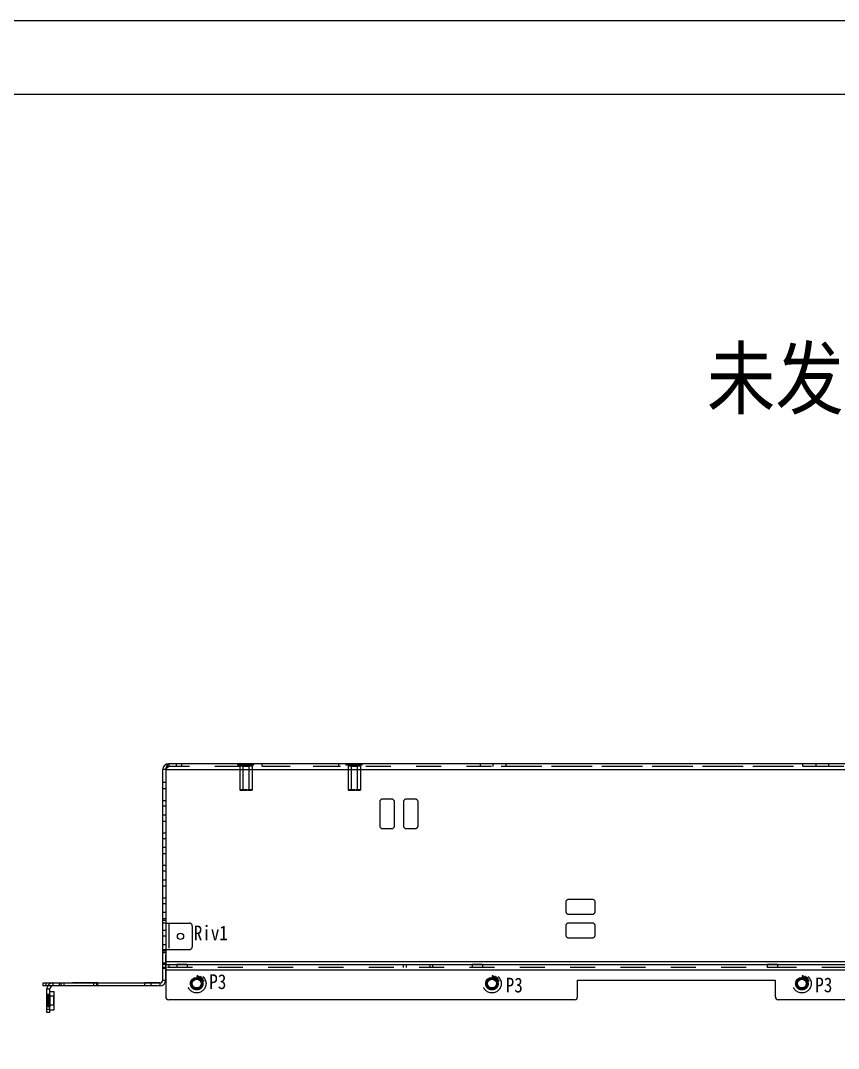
# Model space of a CAD drawing. Header units: millimetres. Extents: x 0 to 8948, y -1340 to 1100.
# Drawn here: x 6328.3 to 6605.4, y -588.2 to -239.9 of the extents above; entities that cross this region are included whole.
import ezdxf

# ---------------------------------------------------------------- set-up
doc = ezdxf.new("R2010")
doc.units = ezdxf.units.MM
doc.header["$LTSCALE"] = 85.25
doc.linetypes.add('HIDDEN', pattern=[0.2, 0.1, -0.1])
doc.layers.get('0').update_dxf_attribs({"linetype": 'CONTINUOUS'})
doc.layers.add('02___PRT_ALL_AXES', color=7, linetype='CONTINUOUS')
doc.layers.add('DEFAULT_2', color=8, linetype='HIDDEN')
doc.styles.get("Standard").update_dxf_attribs({"font": 'txt', "width": 0.85})

msp = doc.modelspace()

# ---------------------------------------------------------------- linework, layer by layer
at = {"color": 7, "linetype": 'Continuous'}
for p, q in [((6031.815, -239.944), (7581.815, -239.944)), ((6377.513, -493.723), (6376.513, -493.723)), ((6376.513, -544.723), (6377.513, -544.723)), ((6376.513, -555.723), (6377.513, -555.723)), ((6377.513, -559.723), (6376.513, -559.723)), ((6377.513, -559.723), (6377.513, -560.613)), ((6377.513, -560.723), (6376.513, -560.723)), ((6336.013, -567.023), (6336.013, -566.023)), ((6375.513, -567.023), (6336.013, -567.023)), ((6337.013, -567.023), (6337.013, -566.023)), ((6375.513, -566.023), (6375.513, -567.023)), ((6376.513, -565.023), (6377.513, -565.023)), ((6337.263, -568.023), (6338.263, -568.023)), ((6338.263, -576.023), (6338.263, -568.023)), ((6338.263, -568.873), (6339.763, -568.873)), ((6339.763, -575.173), (6339.763, -568.873)), ((6338.263, -575.023), (6337.263, -575.023)), ((6338.263, -576.023), (6337.263, -576.023)), ((6338.263, -575.173), (6339.763, -575.173))]:
    msp.add_line(p, q, dxfattribs=at)
at = {"color": 3, "linetype": 'Continuous'}
for p, q in [((6376.513, -565.023), (6376.513, -493.723)), ((6377.513, -493.723), (6377.513, -559.723)), ((6377.513, -493.723), (6693.513, -493.723)), ((6692.513, -491.723), (6378.513, -491.723)), ((6377.513, -545.723), (6376.513, -545.723)), ((6376.513, -554.723), (6377.513, -554.723)), ((6377.513, -558.723), (6693.513, -558.723)), ((6377.513, -559.723), (6750.013, -559.723)), ((6377.513, -560.613), (6377.513, -570.723)), ((6693.513, -561.723), (6377.513, -561.723)), ((6336.013, -566.023), (6375.513, -566.023)), ((6517.013, -570.723), (6517.013, -565.123)), ((6517.013, -565.123), (6584.013, -565.123)), ((6584.013, -570.723), (6584.013, -565.123)), ((6337.263, -576.023), (6337.263, -568.023)), ((6516.013, -571.723), (6378.513, -571.723)), ((6692.513, -571.723), (6585.013, -571.723))]:
    msp.add_line(p, q, dxfattribs=at)
at = {"color": 7, "linetype": 'Continuous'}
msp.add_lwpolyline([(6056.815, -1314.944), (7556.815, -1314.944), (7556.815, -264.944), (6056.815, -264.944)], close=True, dxfattribs=at)
for centre, radius in [((6388.013, -566.223), 1.8), ((6388.013, -566.223), 1.5), ((6488.013, -566.223), 1.8), ((6488.013, -566.223), 1.5), ((6593.013, -566.223), 1.8), ((6593.013, -566.223), 1.5)]:
    msp.add_circle(centre, radius, dxfattribs=at)
at = {"color": 3, "linetype": 'Continuous'}
for centre, radius, start, end in [((6378.513, -493.723), 2, 90, 180), ((6339.263, -568.023), 2, 149.86467, 180), ((6375.513, -565.023), 1, 270, 0), ((6378.513, -570.723), 1, 180, 270), ((6516.013, -570.723), 1, 270, 0), ((6585.013, -570.723), 1, 180, 270)]:
    msp.add_arc(centre, radius, start, end, dxfattribs=at)
at = {"color": 7, "linetype": 'Continuous'}
for centre, radius, start, end in [((6378.513, -493.723), 1, 144.96851, 180), ((6339.263, -568.023), 1, 90, 180), ((6375.513, -565.023), 2, 270, 0)]:
    msp.add_arc(centre, radius, start, end, dxfattribs=at)
at = {"color": 3, "linetype": 'Continuous'}
msp.add_open_spline([(6377.513, -493.723), (6377.594, -493.468), (6377.747, -492.991), (6377.948, -492.434), (6378.126, -492.073), (6378.263, -491.854), (6378.415, -491.723), (6378.513, -491.723)], degree=3, knots=[0, 0, 0, 0, 0.3508799, 0.6538995, 0.7752095, 0.8724418, 1, 1, 1, 1], dxfattribs=at)
at = {"layer": '02___PRT_ALL_AXES', "color": 8, "linetype": 'HIDDEN'}
for p, q in [((6402.568, -492.523), (6402.568, -500.723)), ((6406.758, -492.523), (6402.568, -492.523)), ((6402.768, -492.223), (6402.768, -492.523)), ((6406.558, -492.223), (6402.768, -492.223)), ((6403.663, -491.723), (6403.663, -500.723)), ((6405.663, -491.723), (6403.663, -491.723)), ((6405.663, -492.723), (6403.663, -492.723)), ((6405.663, -491.723), (6405.663, -500.723)), ((6406.558, -492.223), (6406.558, -492.523)), ((6406.758, -492.523), (6406.758, -500.723)), ((6410.013, -491.723), (6410.013, -492.723)), ((6436.013, -491.723), (6410.013, -491.723)), ((6436.013, -492.723), (6410.013, -492.723)), ((6436.013, -491.723), (6436.013, -492.723)), ((6439.268, -492.523), (6439.268, -500.723)), ((6443.458, -492.523), (6439.268, -492.523)), ((6439.468, -492.223), (6439.468, -492.523)), ((6443.258, -492.223), (6439.468, -492.223)), ((6440.363, -491.723), (6440.363, -500.723)), ((6442.363, -491.723), (6440.363, -491.723)), ((6442.363, -492.723), (6440.363, -492.723)), ((6442.363, -491.723), (6442.363, -500.723)), ((6443.258, -492.223), (6443.258, -492.523)), ((6443.458, -492.523), (6443.458, -500.723)), ((6484.013, -491.723), (6484.013, -492.723)), ((6602.013, -491.723), (6484.013, -491.723)), ((6602.013, -492.723), (6484.013, -492.723)), ((6488.263, -491.723), (6488.263, -492.723)), ((6492.763, -491.723), (6492.763, -492.723)), ((6593.263, -491.723), (6593.263, -492.723)), ((6597.763, -491.723), (6597.763, -492.723)), ((6602.013, -491.723), (6602.013, -492.723)), ((6406.758, -500.723), (6402.568, -500.723)), ((6443.458, -500.723), (6439.268, -500.723)), ((6376.513, -565.023), (6376.513, -553.153)), ((6377.513, -553.153), (6376.513, -553.153)), ((6377.513, -565.023), (6377.513, -553.153)), ((6376.513, -555.153), (6377.513, -555.153)), ((6381.263, -559.723), (6381.263, -560.723)), ((6384.763, -559.723), (6381.263, -559.723)), ((6384.763, -559.723), (6384.763, -560.723)), ((6481.263, -559.723), (6481.263, -560.723)), ((6484.763, -559.723), (6481.263, -559.723)), ((6484.763, -559.723), (6484.763, -560.723)), ((6584.763, -559.723), (6581.263, -559.723)), ((6581.263, -559.723), (6581.263, -560.723)), ((6584.763, -559.723), (6584.763, -560.723)), ((6384.763, -560.723), (6381.263, -560.723)), ((6484.763, -560.723), (6481.263, -560.723)), ((6584.763, -560.723), (6581.263, -560.723)), ((6341.513, -567.023), (6341.513, -566.023)), ((6354.513, -566.023), (6341.513, -566.023)), ((6354.513, -567.023), (6341.513, -567.023)), ((6342.013, -566.023), (6342.013, -567.023)), ((6343.013, -566.023), (6343.013, -567.023)), ((6353.013, -566.023), (6353.013, -567.023)), ((6354.013, -566.023), (6354.013, -567.023)), ((6354.513, -567.023), (6354.513, -566.023)), ((6370.455, -567.023), (6370.455, -566.023)), ((6375.513, -566.023), (6370.455, -566.023)), ((6375.513, -567.023), (6370.455, -567.023)), ((6372.455, -566.023), (6372.455, -567.023)), ((6337.263, -569.923), (6337.263, -574.123)), ((6338.263, -569.923), (6337.263, -569.923)), ((6338.263, -569.923), (6338.263, -574.123)), ((6337.263, -572.023), (6338.263, -572.023)), ((6338.263, -574.123), (6337.263, -574.123))]:
    msp.add_line(p, q, dxfattribs=at)
at = {"layer": '02___PRT_ALL_AXES', "color": 3, "linetype": 'Continuous'}
for centre, radius in [((6382.513, -550.223), 1.05), ((6388.013, -566.223), 2.1), ((6488.013, -566.223), 2.1), ((6593.013, -566.223), 2.1)]:
    msp.add_circle(centre, radius, dxfattribs=at)
at = {"layer": 'DEFAULT_2', "color": 8, "linetype": 'HIDDEN'}
for p, q in [((6378.513, -491.723), (6378.513, -492.723)), ((6692.513, -492.723), (6378.513, -492.723)), ((6381.013, -491.723), (6381.013, -492.723)), ((6383.013, -492.723), (6383.013, -491.723)), ((6401.921, -492.223), (6401.921, -491.723)), ((6407.405, -492.223), (6401.921, -492.223)), ((6403.292, -492.223), (6403.292, -491.723)), ((6403.663, -492.723), (6403.663, -500.723)), ((6405.663, -492.723), (6405.663, -500.723)), ((6406.034, -492.223), (6406.034, -491.723)), ((6407.405, -492.223), (6407.405, -491.723)), ((6438.621, -492.223), (6438.621, -491.723)), ((6444.105, -492.223), (6438.621, -492.223)), ((6439.992, -492.223), (6439.992, -491.723)), ((6440.363, -492.723), (6440.363, -500.723)), ((6442.363, -492.723), (6442.363, -500.723)), ((6442.734, -492.223), (6442.734, -491.723)), ((6444.105, -492.223), (6444.105, -491.723)), ((6377.513, -498.153), (6376.513, -498.153)), ((6376.513, -500.153), (6377.513, -500.153)), ((6402.696, -500.623), (6402.696, -500.723)), ((6404.034, -500.623), (6402.696, -500.623)), ((6402.743, -500.623), (6402.743, -500.723)), ((6402.743, -500.723), (6404.034, -500.723)), ((6402.879, -500.623), (6402.879, -500.723)), ((6402.973, -500.623), (6402.973, -500.723)), ((6403.013, -500.723), (6403.013, -500.623)), ((6403.162, -500.623), (6403.162, -500.723)), ((6403.254, -500.623), (6403.254, -500.723)), ((6403.369, -500.723), (6403.369, -500.623)), ((6403.475, -500.723), (6403.475, -500.623)), ((6403.58, -500.723), (6403.58, -500.623)), ((6403.787, -500.723), (6403.787, -500.623)), ((6403.929, -500.723), (6403.929, -500.623)), ((6404.034, -500.723), (6404.034, -500.623)), ((6404.232, -500.623), (6404.232, -500.723)), ((6405.002, -500.623), (6404.232, -500.623)), ((6404.234, -500.723), (6404.234, -500.623)), ((6404.273, -500.723), (6404.273, -500.623)), ((6404.273, -500.723), (6405.002, -500.723)), ((6404.296, -500.723), (6404.296, -500.623)), ((6404.377, -500.723), (6404.377, -500.623)), ((6404.381, -500.723), (6404.381, -500.623)), ((6404.4, -500.723), (6404.4, -500.623)), ((6404.42, -500.723), (6404.42, -500.623)), ((6404.466, -500.723), (6404.466, -500.623)), ((6404.484, -500.723), (6404.484, -500.623)), ((6404.588, -500.723), (6404.588, -500.623)), ((6404.612, -500.723), (6404.612, -500.623)), ((6404.672, -500.723), (6404.672, -500.623)), ((6404.696, -500.723), (6404.696, -500.623)), ((6404.775, -500.723), (6404.775, -500.623)), ((6404.82, -500.723), (6404.82, -500.623)), ((6404.831, -500.723), (6404.831, -500.623)), ((6404.837, -500.723), (6404.837, -500.623)), ((6404.875, -500.723), (6404.875, -500.623)), ((6404.877, -500.723), (6404.877, -500.623)), ((6404.902, -500.723), (6404.902, -500.623)), ((6404.934, -500.723), (6404.934, -500.623)), ((6404.977, -500.723), (6404.977, -500.623)), ((6404.981, -500.623), (6404.981, -500.723)), ((6404.983, -500.723), (6404.983, -500.623)), ((6404.983, -500.723), (6404.983, -500.623)), ((6405, -500.723), (6405, -500.623)), ((6405.002, -500.723), (6405.002, -500.623)), ((6405.374, -500.723), (6405.374, -500.623)), ((6406.665, -500.623), (6405.374, -500.623)), ((6405.374, -500.723), (6406.621, -500.723)), ((6405.378, -500.723), (6405.378, -500.623)), ((6405.438, -500.723), (6405.438, -500.623)), ((6405.472, -500.723), (6405.472, -500.623)), ((6405.522, -500.723), (6405.522, -500.623)), ((6405.525, -500.723), (6405.525, -500.623)), ((6405.55, -500.723), (6405.55, -500.623)), ((6405.552, -500.723), (6405.552, -500.623)), ((6405.559, -500.723), (6405.559, -500.623)), ((6405.575, -500.723), (6405.575, -500.623)), ((6405.582, -500.723), (6405.582, -500.623)), ((6405.584, -500.723), (6405.584, -500.623)), ((6405.608, -500.723), (6405.608, -500.623)), ((6405.611, -500.723), (6405.611, -500.623)), ((6405.659, -500.723), (6405.659, -500.623)), ((6405.661, -500.723), (6405.661, -500.623)), ((6405.673, -500.723), (6405.673, -500.623)), ((6405.684, -500.723), (6405.684, -500.623)), ((6405.695, -500.723), (6405.695, -500.623)), ((6405.708, -500.723), (6405.708, -500.623)), ((6405.743, -500.723), (6405.743, -500.623)), ((6405.755, -500.723), (6405.755, -500.623)), ((6405.76, -500.723), (6405.76, -500.623)), ((6405.763, -500.723), (6405.763, -500.623)), ((6405.766, -500.723), (6405.766, -500.623)), ((6405.767, -500.723), (6405.767, -500.623)), ((6405.785, -500.723), (6405.785, -500.623)), ((6405.816, -500.723), (6405.816, -500.623)), ((6405.829, -500.723), (6405.829, -500.623)), ((6405.831, -500.723), (6405.831, -500.623)), ((6405.857, -500.723), (6405.857, -500.623)), ((6405.859, -500.723), (6405.859, -500.623)), ((6405.884, -500.723), (6405.884, -500.623)), ((6405.909, -500.723), (6405.909, -500.623)), ((6405.918, -500.723), (6405.918, -500.623)), ((6405.924, -500.723), (6405.924, -500.623)), ((6405.96, -500.723), (6405.96, -500.623)), ((6405.991, -500.723), (6405.991, -500.623)), ((6405.992, -500.723), (6405.992, -500.623)), ((6406.023, -500.723), (6406.023, -500.623)), ((6406.059, -500.723), (6406.059, -500.623)), ((6406.065, -500.723), (6406.065, -500.623)), ((6406.074, -500.723), (6406.074, -500.623)), ((6406.099, -500.723), (6406.099, -500.623)), ((6406.125, -500.723), (6406.125, -500.623)), ((6406.126, -500.723), (6406.126, -500.623)), ((6406.152, -500.723), (6406.152, -500.623)), ((6406.167, -500.723), (6406.167, -500.623)), ((6406.198, -500.723), (6406.198, -500.623)), ((6406.216, -500.723), (6406.216, -500.623)), ((6406.217, -500.723), (6406.217, -500.623)), ((6406.22, -500.723), (6406.22, -500.623)), ((6406.221, -500.723), (6406.221, -500.623)), ((6406.275, -500.723), (6406.275, -500.623)), ((6406.286, -500.723), (6406.286, -500.623)), ((6406.304, -500.723), (6406.304, -500.623)), ((6406.31, -500.723), (6406.31, -500.623)), ((6406.325, -500.723), (6406.325, -500.623)), ((6406.327, -500.723), (6406.327, -500.623)), ((6406.339, -500.723), (6406.339, -500.623)), ((6406.361, -500.723), (6406.361, -500.623)), ((6406.371, -500.723), (6406.371, -500.623)), ((6406.413, -500.723), (6406.413, -500.623)), ((6406.44, -500.723), (6406.44, -500.623)), ((6406.472, -500.723), (6406.472, -500.623)), ((6406.474, -500.723), (6406.474, -500.623)), ((6406.493, -500.723), (6406.493, -500.623)), ((6406.495, -500.723), (6406.495, -500.623)), ((6406.515, -500.723), (6406.515, -500.623)), ((6406.539, -500.723), (6406.539, -500.623)), ((6406.557, -500.723), (6406.557, -500.623)), ((6406.558, -500.723), (6406.558, -500.623)), ((6406.567, -500.723), (6406.567, -500.623)), ((6406.581, -500.723), (6406.581, -500.623)), ((6406.621, -500.623), (6406.621, -500.723)), ((6406.64, -500.723), (6406.64, -500.623)), ((6406.651, -500.623), (6406.651, -500.723)), ((6406.651, -500.723), (6406.665, -500.723)), ((6406.665, -500.723), (6406.665, -500.623)), ((6439.396, -500.623), (6439.396, -500.723)), ((6440.734, -500.623), (6439.396, -500.623)), ((6439.443, -500.623), (6439.443, -500.723)), ((6439.443, -500.723), (6440.734, -500.723)), ((6439.579, -500.623), (6439.579, -500.723)), ((6439.673, -500.623), (6439.673, -500.723)), ((6439.713, -500.723), (6439.713, -500.623)), ((6439.862, -500.623), (6439.862, -500.723)), ((6439.954, -500.623), (6439.954, -500.723)), ((6440.069, -500.723), (6440.069, -500.623)), ((6440.175, -500.723), (6440.175, -500.623)), ((6440.28, -500.723), (6440.28, -500.623)), ((6440.487, -500.723), (6440.487, -500.623)), ((6440.629, -500.723), (6440.629, -500.623)), ((6440.734, -500.723), (6440.734, -500.623)), ((6440.932, -500.623), (6440.932, -500.723)), ((6441.702, -500.623), (6440.932, -500.623)), ((6440.934, -500.723), (6440.934, -500.623)), ((6440.973, -500.723), (6440.973, -500.623)), ((6440.973, -500.723), (6441.702, -500.723)), ((6440.996, -500.723), (6440.996, -500.623)), ((6441.077, -500.723), (6441.077, -500.623)), ((6441.081, -500.723), (6441.081, -500.623)), ((6441.1, -500.723), (6441.1, -500.623)), ((6441.12, -500.723), (6441.12, -500.623)), ((6441.166, -500.723), (6441.166, -500.623)), ((6441.184, -500.723), (6441.184, -500.623)), ((6441.288, -500.723), (6441.288, -500.623)), ((6441.312, -500.723), (6441.312, -500.623)), ((6441.372, -500.723), (6441.372, -500.623)), ((6441.396, -500.723), (6441.396, -500.623)), ((6441.475, -500.723), (6441.475, -500.623)), ((6441.52, -500.723), (6441.52, -500.623)), ((6441.531, -500.723), (6441.531, -500.623)), ((6441.537, -500.723), (6441.537, -500.623)), ((6441.575, -500.723), (6441.575, -500.623)), ((6441.577, -500.723), (6441.577, -500.623)), ((6441.602, -500.723), (6441.602, -500.623)), ((6441.634, -500.723), (6441.634, -500.623)), ((6441.677, -500.723), (6441.677, -500.623)), ((6441.681, -500.623), (6441.681, -500.723)), ((6441.683, -500.723), (6441.683, -500.623)), ((6441.683, -500.723), (6441.683, -500.623)), ((6441.7, -500.723), (6441.7, -500.623)), ((6441.702, -500.723), (6441.702, -500.623)), ((6442.074, -500.723), (6442.074, -500.623)), ((6443.365, -500.623), (6442.074, -500.623)), ((6442.074, -500.723), (6443.321, -500.723)), ((6442.078, -500.723), (6442.078, -500.623)), ((6442.138, -500.723), (6442.138, -500.623)), ((6442.172, -500.723), (6442.172, -500.623)), ((6442.222, -500.723), (6442.222, -500.623)), ((6442.225, -500.723), (6442.225, -500.623)), ((6442.25, -500.723), (6442.25, -500.623)), ((6442.252, -500.723), (6442.252, -500.623)), ((6442.259, -500.723), (6442.259, -500.623)), ((6442.275, -500.723), (6442.275, -500.623)), ((6442.282, -500.723), (6442.282, -500.623)), ((6442.284, -500.723), (6442.284, -500.623)), ((6442.308, -500.723), (6442.308, -500.623)), ((6442.311, -500.723), (6442.311, -500.623)), ((6442.359, -500.723), (6442.359, -500.623)), ((6442.361, -500.723), (6442.361, -500.623)), ((6442.373, -500.723), (6442.373, -500.623)), ((6442.384, -500.723), (6442.384, -500.623)), ((6442.395, -500.723), (6442.395, -500.623)), ((6442.408, -500.723), (6442.408, -500.623)), ((6442.443, -500.723), (6442.443, -500.623)), ((6442.455, -500.723), (6442.455, -500.623)), ((6442.46, -500.723), (6442.46, -500.623)), ((6442.463, -500.723), (6442.463, -500.623)), ((6442.466, -500.723), (6442.466, -500.623)), ((6442.467, -500.723), (6442.467, -500.623)), ((6442.485, -500.723), (6442.485, -500.623)), ((6442.516, -500.723), (6442.516, -500.623)), ((6442.529, -500.723), (6442.529, -500.623)), ((6442.531, -500.723), (6442.531, -500.623)), ((6442.557, -500.723), (6442.557, -500.623)), ((6442.559, -500.723), (6442.559, -500.623)), ((6442.584, -500.723), (6442.584, -500.623)), ((6442.609, -500.723), (6442.609, -500.623)), ((6442.618, -500.723), (6442.618, -500.623)), ((6442.624, -500.723), (6442.624, -500.623)), ((6442.66, -500.723), (6442.66, -500.623)), ((6442.691, -500.723), (6442.691, -500.623)), ((6442.692, -500.723), (6442.692, -500.623)), ((6442.723, -500.723), (6442.723, -500.623)), ((6442.759, -500.723), (6442.759, -500.623)), ((6442.765, -500.723), (6442.765, -500.623)), ((6442.774, -500.723), (6442.774, -500.623)), ((6442.799, -500.723), (6442.799, -500.623)), ((6442.825, -500.723), (6442.825, -500.623)), ((6442.826, -500.723), (6442.826, -500.623)), ((6442.852, -500.723), (6442.852, -500.623)), ((6442.867, -500.723), (6442.867, -500.623)), ((6442.898, -500.723), (6442.898, -500.623)), ((6442.916, -500.723), (6442.916, -500.623)), ((6442.917, -500.723), (6442.917, -500.623)), ((6442.92, -500.723), (6442.92, -500.623)), ((6442.921, -500.723), (6442.921, -500.623)), ((6442.975, -500.723), (6442.975, -500.623)), ((6442.986, -500.723), (6442.986, -500.623)), ((6443.004, -500.723), (6443.004, -500.623)), ((6443.01, -500.723), (6443.01, -500.623)), ((6443.025, -500.723), (6443.025, -500.623)), ((6443.027, -500.723), (6443.027, -500.623)), ((6443.039, -500.723), (6443.039, -500.623)), ((6443.061, -500.723), (6443.061, -500.623)), ((6443.071, -500.723), (6443.071, -500.623)), ((6443.113, -500.723), (6443.113, -500.623)), ((6443.14, -500.723), (6443.14, -500.623)), ((6443.172, -500.723), (6443.172, -500.623)), ((6443.174, -500.723), (6443.174, -500.623)), ((6443.193, -500.723), (6443.193, -500.623)), ((6443.195, -500.723), (6443.195, -500.623)), ((6443.215, -500.723), (6443.215, -500.623)), ((6443.239, -500.723), (6443.239, -500.623)), ((6443.257, -500.723), (6443.257, -500.623)), ((6443.258, -500.723), (6443.258, -500.623)), ((6443.267, -500.723), (6443.267, -500.623)), ((6443.281, -500.723), (6443.281, -500.623)), ((6443.321, -500.623), (6443.321, -500.723)), ((6443.34, -500.723), (6443.34, -500.623)), ((6443.351, -500.623), (6443.351, -500.723)), ((6443.351, -500.723), (6443.365, -500.723)), ((6443.365, -500.723), (6443.365, -500.623)), ((6376.513, -504.153), (6377.513, -504.153)), ((6450.013, -504.723), (6450.013, -512.723)), ((6454.013, -503.723), (6451.013, -503.723)), ((6455.013, -512.723), (6455.013, -504.723)), ((6458.013, -504.723), (6458.013, -512.723)), ((6462.013, -503.723), (6459.013, -503.723)), ((6463.013, -512.723), (6463.013, -504.723)), ((6377.513, -506.153), (6376.513, -506.153)), ((6377.513, -509.153), (6376.513, -509.153)), ((6376.513, -511.153), (6377.513, -511.153)), ((6376.513, -515.153), (6377.513, -515.153)), ((6451.013, -513.723), (6454.013, -513.723)), ((6459.013, -513.723), (6462.013, -513.723)), ((6377.513, -517.153), (6376.513, -517.153)), ((6377.513, -520.153), (6376.513, -520.153)), ((6376.513, -522.153), (6377.513, -522.153)), ((6376.513, -526.153), (6377.513, -526.153)), ((6377.513, -528.153), (6376.513, -528.153)), ((6377.513, -531.153), (6376.513, -531.153)), ((6376.513, -533.153), (6377.513, -533.153)), ((6376.513, -537.153), (6377.513, -537.153)), ((6377.513, -539.153), (6376.513, -539.153)), ((6513.013, -538.723), (6513.013, -541.723)), ((6522.013, -537.723), (6514.013, -537.723)), ((6523.013, -541.723), (6523.013, -538.723)), ((6377.513, -542.153), (6376.513, -542.153)), ((6514.013, -542.723), (6522.013, -542.723)), ((6376.513, -544.153), (6377.513, -544.153)), ((6377.513, -545.723), (6385.513, -545.723)), ((6378.513, -545.723), (6378.513, -554.723)), ((6386.513, -546.723), (6386.513, -553.723)), ((6513.013, -546.723), (6513.013, -549.723)), ((6522.013, -545.723), (6514.013, -545.723)), ((6523.013, -549.723), (6523.013, -546.723)), ((6376.513, -548.153), (6377.513, -548.153)), ((6377.513, -550.153), (6376.513, -550.153)), ((6377.513, -553.153), (6376.513, -553.153)), ((6514.013, -550.723), (6522.013, -550.723)), ((6376.513, -555.153), (6377.513, -555.153)), ((6377.513, -554.723), (6385.513, -554.723)), ((6376.513, -559.153), (6377.513, -559.153)), ((6378.513, -559.723), (6378.513, -560.723)), ((6458.013, -560.723), (6458.013, -559.723)), ((6459.013, -559.723), (6459.013, -560.723)), ((6467.013, -559.723), (6467.013, -560.723)), ((6468.013, -560.723), (6468.013, -559.723)), ((6377.513, -561.153), (6376.513, -561.153)), ((6693.513, -560.723), (6377.513, -560.723)), ((6388.109, -563.622), (6388.105, -563.758)), ((6388.105, -563.758), (6388.117, -563.759)), ((6388.383, -564.059), (6388.371, -564.058)), ((6388.376, -564.163), (6388.383, -564.059)), ((6388.609, -563.826), (6388.597, -563.863)), ((6388.597, -563.863), (6388.803, -563.926)), ((6388.815, -563.889), (6388.609, -563.826)), ((6388.803, -563.926), (6388.815, -563.889)), ((6389.099, -563.891), (6388.851, -564.302)), ((6388.88, -564.306), (6389.122, -563.904)), ((6389.367, -563.966), (6388.88, -564.306)), ((6388.914, -564.368), (6389.32, -564.086)), ((6389.051, -563.781), (6389.043, -563.793)), ((6389.043, -563.793), (6389.081, -563.827)), ((6389.169, -563.879), (6389.245, -563.915)), ((6389.32, -564.086), (6389.244, -564.567)), ((6389.245, -563.915), (6389.252, -563.902)), ((6389.281, -564.502), (6389.367, -563.966)), ((6389.501, -564.139), (6389.281, -564.502)), ((6389.344, -564.534), (6389.557, -564.18)), ((6389.465, -564.03), (6389.458, -564.043)), ((6389.458, -564.043), (6389.499, -564.08)), ((6389.606, -564.15), (6389.68, -564.177)), ((6389.68, -564.177), (6389.688, -564.165)), ((6488.109, -563.622), (6488.105, -563.758)), ((6488.105, -563.758), (6488.117, -563.759)), ((6488.383, -564.059), (6488.371, -564.058)), ((6488.376, -564.163), (6488.383, -564.059)), ((6488.609, -563.826), (6488.597, -563.863)), ((6488.597, -563.863), (6488.803, -563.926)), ((6488.815, -563.889), (6488.609, -563.826)), ((6488.803, -563.926), (6488.815, -563.889)), ((6489.099, -563.891), (6488.851, -564.302)), ((6488.88, -564.306), (6489.122, -563.904)), ((6489.367, -563.966), (6488.88, -564.306)), ((6488.914, -564.368), (6489.32, -564.086)), ((6489.051, -563.781), (6489.043, -563.793)), ((6489.043, -563.793), (6489.081, -563.827)), ((6489.169, -563.879), (6489.245, -563.915)), ((6489.32, -564.086), (6489.244, -564.567)), ((6489.245, -563.915), (6489.252, -563.902)), ((6489.281, -564.502), (6489.367, -563.966)), ((6489.501, -564.139), (6489.281, -564.502)), ((6489.344, -564.534), (6489.557, -564.18)), ((6489.465, -564.03), (6489.458, -564.043)), ((6489.458, -564.043), (6489.499, -564.08)), ((6489.606, -564.15), (6489.68, -564.177)), ((6489.68, -564.177), (6489.688, -564.165)), ((6593.109, -563.622), (6593.105, -563.758)), ((6593.105, -563.758), (6593.117, -563.759)), ((6593.383, -564.059), (6593.371, -564.058)), ((6593.376, -564.163), (6593.383, -564.059)), ((6593.609, -563.826), (6593.597, -563.863)), ((6593.597, -563.863), (6593.803, -563.926)), ((6593.815, -563.889), (6593.609, -563.826)), ((6593.803, -563.926), (6593.815, -563.889)), ((6594.099, -563.891), (6593.851, -564.302)), ((6593.88, -564.306), (6594.122, -563.904)), ((6594.367, -563.966), (6593.88, -564.306)), ((6593.914, -564.368), (6594.32, -564.086)), ((6594.051, -563.781), (6594.043, -563.793)), ((6594.043, -563.793), (6594.081, -563.827)), ((6594.169, -563.879), (6594.245, -563.915)), ((6594.32, -564.086), (6594.244, -564.567)), ((6594.245, -563.915), (6594.252, -563.902)), ((6594.281, -564.502), (6594.367, -563.966)), ((6594.501, -564.139), (6594.281, -564.502)), ((6594.344, -564.534), (6594.557, -564.18)), ((6594.465, -564.03), (6594.458, -564.043)), ((6594.458, -564.043), (6594.499, -564.08)), ((6594.606, -564.15), (6594.68, -564.177)), ((6594.68, -564.177), (6594.688, -564.165)), ((6339.263, -566.023), (6339.263, -567.023)), ((6370.455, -567.023), (6370.455, -566.023)), ((6372.455, -566.023), (6372.455, -567.023)), ((6388.775, -564.268), (6388.768, -564.28)), ((6388.851, -564.302), (6388.775, -564.268)), ((6389.398, -564.643), (6389.356, -564.604)), ((6389.391, -564.655), (6389.398, -564.643)), ((6389.544, -564.665), (6389.526, -564.659)), ((6389.722, -564.607), (6389.702, -564.611)), ((6389.819, -564.359), (6389.812, -564.376)), ((6389.913, -565.46), (6389.925, -565.487)), ((6389.925, -565.487), (6390.407, -565.287)), ((6390.384, -565.232), (6389.969, -565.404)), ((6389.969, -565.404), (6389.992, -565.277)), ((6389.992, -565.277), (6389.971, -565.272)), ((6390.046, -564.822), (6390.013, -564.842)), ((6390.013, -564.842), (6390.127, -565.025)), ((6390.16, -565.005), (6390.046, -564.822)), ((6390.127, -565.025), (6390.16, -565.005)), ((6390.407, -565.136), (6390.394, -565.142)), ((6390.394, -565.142), (6390.404, -565.189)), ((6390.452, -565.303), (6390.475, -565.338)), ((6390.475, -565.338), (6390.489, -565.333)), ((6488.775, -564.268), (6488.768, -564.28)), ((6488.851, -564.302), (6488.775, -564.268)), ((6489.398, -564.643), (6489.356, -564.604)), ((6489.391, -564.655), (6489.398, -564.643)), ((6489.544, -564.665), (6489.526, -564.659)), ((6489.722, -564.607), (6489.702, -564.611)), ((6489.819, -564.359), (6489.812, -564.376)), ((6489.913, -565.46), (6489.925, -565.487)), ((6489.925, -565.487), (6490.407, -565.287)), ((6490.384, -565.232), (6489.969, -565.404)), ((6489.969, -565.404), (6489.992, -565.277)), ((6489.992, -565.277), (6489.971, -565.272)), ((6490.046, -564.822), (6490.013, -564.842)), ((6490.013, -564.842), (6490.127, -565.025)), ((6490.16, -565.005), (6490.046, -564.822)), ((6490.127, -565.025), (6490.16, -565.005)), ((6490.407, -565.136), (6490.394, -565.142)), ((6490.394, -565.142), (6490.404, -565.189)), ((6490.452, -565.303), (6490.475, -565.338)), ((6490.475, -565.338), (6490.489, -565.333)), ((6593.775, -564.268), (6593.768, -564.28)), ((6593.851, -564.302), (6593.775, -564.268)), ((6594.398, -564.643), (6594.356, -564.604)), ((6594.391, -564.655), (6594.398, -564.643)), ((6594.544, -564.665), (6594.526, -564.659)), ((6594.722, -564.607), (6594.702, -564.611)), ((6594.819, -564.359), (6594.812, -564.376)), ((6594.913, -565.46), (6594.925, -565.487)), ((6594.925, -565.487), (6595.407, -565.287)), ((6595.384, -565.232), (6594.969, -565.404)), ((6594.969, -565.404), (6594.992, -565.277)), ((6594.992, -565.277), (6594.971, -565.272)), ((6595.046, -564.822), (6595.013, -564.842)), ((6595.013, -564.842), (6595.127, -565.025)), ((6595.16, -565.005), (6595.046, -564.822)), ((6595.127, -565.025), (6595.16, -565.005)), ((6595.407, -565.136), (6595.394, -565.142)), ((6595.394, -565.142), (6595.404, -565.189)), ((6595.452, -565.303), (6595.475, -565.338)), ((6595.475, -565.338), (6595.489, -565.333)), ((6337.293, -569.898), (6337.293, -574.148)), ((6337.293, -569.898), (6337.393, -569.898)), ((6337.293, -570.223), (6337.593, -570.523)), ((6337.393, -569.898), (6337.393, -574.148)), ((6337.393, -569.898), (6337.883, -570.123)), ((6337.593, -570.523), (6337.593, -573.523)), ((6339.463, -570.523), (6337.593, -570.523)), ((6337.883, -569.898), (6337.883, -574.148)), ((6337.883, -569.898), (6338.263, -569.898)), ((6339.463, -570.523), (6339.763, -570.223)), ((6339.463, -570.523), (6339.463, -573.523)), ((6339.743, -570.825), (6339.743, -569.395)), ((6339.763, -569.395), (6339.743, -569.395)), ((6339.743, -569.397), (6339.763, -569.397)), ((6339.763, -569.422), (6339.743, -569.422)), ((6339.743, -569.423), (6339.763, -569.423)), ((6339.743, -569.455), (6339.763, -569.455)), ((6339.743, -569.459), (6339.763, -569.459)), ((6339.743, -569.464), (6339.763, -569.464)), ((6339.743, -569.544), (6339.763, -569.544)), ((6339.743, -569.558), (6339.763, -569.558)), ((6339.743, -569.559), (6339.763, -569.559)), ((6339.763, -569.581), (6339.743, -569.581)), ((6339.743, -569.587), (6339.763, -569.587)), ((6339.743, -569.593), (6339.763, -569.593)), ((6339.743, -569.608), (6339.763, -569.608)), ((6339.743, -569.626), (6339.763, -569.626)), ((6339.743, -569.627), (6339.763, -569.627)), ((6339.743, -569.644), (6339.763, -569.644)), ((6339.743, -569.66), (6339.763, -569.66)), ((6339.743, -569.66), (6339.763, -569.66)), ((6339.743, -569.663), (6339.763, -569.663)), ((6339.763, -569.676), (6339.743, -569.676)), ((6339.763, -569.679), (6339.743, -569.679)), ((6339.743, -569.682), (6339.763, -569.682)), ((6339.743, -569.689), (6339.763, -569.689)), ((6339.763, -569.691), (6339.743, -569.691)), ((6339.743, -569.702), (6339.763, -569.702)), ((6339.743, -569.704), (6339.763, -569.704)), ((6339.743, -569.715), (6339.763, -569.715)), ((6339.743, -569.726), (6339.763, -569.726)), ((6339.743, -569.734), (6339.763, -569.734)), ((6339.743, -569.747), (6339.763, -569.747)), ((6339.743, -569.766), (6339.763, -569.766)), ((6339.743, -569.803), (6339.763, -569.803)), ((6339.743, -569.822), (6339.763, -569.822)), ((6339.763, -569.83), (6339.743, -569.83)), ((6339.743, -569.843), (6339.763, -569.843)), ((6339.743, -569.856), (6339.763, -569.856)), ((6339.743, -569.858), (6339.763, -569.858)), ((6339.743, -569.859), (6339.763, -569.859)), ((6339.743, -569.88), (6339.763, -569.88)), ((6339.743, -569.886), (6339.763, -569.886)), ((6339.743, -569.9), (6339.763, -569.9)), ((6339.743, -569.906), (6339.763, -569.906)), ((6339.743, -569.925), (6339.763, -569.925)), ((6339.743, -569.933), (6339.763, -569.933)), ((6339.763, -569.939), (6339.743, -569.939)), ((6339.763, -569.947), (6339.743, -569.947)), ((6339.763, -569.95), (6339.743, -569.95)), ((6339.743, -569.95), (6339.763, -569.95)), ((6339.743, -569.963), (6339.763, -569.963)), ((6339.763, -569.963), (6339.743, -569.963)), ((6339.743, -569.965), (6339.763, -569.965)), ((6339.743, -569.977), (6339.763, -569.977)), ((6339.743, -569.98), (6339.763, -569.98)), ((6339.743, -569.988), (6339.763, -569.988)), ((6339.743, -569.99), (6339.763, -569.99)), ((6339.743, -570.068), (6339.763, -570.068)), ((6339.743, -570.08), (6339.763, -570.08)), ((6339.743, -570.102), (6339.763, -570.102)), ((6339.743, -570.106), (6339.763, -570.106)), ((6339.743, -570.123), (6339.763, -570.123)), ((6339.763, -570.153), (6339.743, -570.153)), ((6339.763, -570.159), (6339.743, -570.159)), ((6339.743, -570.16), (6339.763, -570.16)), ((6339.763, -570.168), (6339.743, -570.168)), ((6339.743, -570.176), (6339.763, -570.176)), ((6339.743, -570.196), (6339.763, -570.196)), ((6339.743, -570.212), (6339.763, -570.212)), ((6339.743, -570.221), (6339.763, -570.221)), ((6339.743, -570.25), (6339.763, -570.25)), ((6339.743, -570.302), (6339.763, -570.302)), ((6339.763, -570.334), (6339.743, -570.334)), ((6339.743, -570.355), (6339.763, -570.355)), ((6339.743, -570.367), (6339.763, -570.367)), ((6339.743, -570.371), (6339.763, -570.371)), ((6339.743, -570.381), (6339.763, -570.381)), ((6339.743, -570.404), (6339.763, -570.404)), ((6339.763, -570.407), (6339.743, -570.407)), ((6339.743, -570.411), (6339.763, -570.411)), ((6339.743, -570.411), (6339.763, -570.411)), ((6339.743, -570.443), (6339.763, -570.443)), ((6339.763, -570.455), (6339.743, -570.455)), ((6339.743, -570.459), (6339.763, -570.459)), ((6339.743, -570.463), (6339.763, -570.463)), ((6339.763, -570.465), (6339.743, -570.465)), ((6339.743, -570.479), (6339.763, -570.479)), ((6339.743, -570.507), (6339.763, -570.507)), ((6339.743, -570.508), (6339.763, -570.508)), ((6339.743, -570.519), (6339.763, -570.519)), ((6339.743, -570.527), (6339.763, -570.527)), ((6339.743, -570.545), (6339.763, -570.545)), ((6339.743, -570.568), (6339.763, -570.568)), ((6339.743, -570.572), (6339.763, -570.572)), ((6339.743, -570.611), (6339.763, -570.611)), ((6339.743, -570.621), (6339.763, -570.621)), ((6339.743, -570.622), (6339.763, -570.622)), ((6339.743, -570.642), (6339.763, -570.642)), ((6339.743, -570.642), (6339.763, -570.642)), ((6339.743, -570.642), (6339.763, -570.642)), ((6339.743, -570.658), (6339.763, -570.658)), ((6339.743, -570.685), (6339.763, -570.685)), ((6339.743, -570.702), (6339.763, -570.702)), ((6339.743, -570.703), (6339.763, -570.703)), ((6339.743, -570.805), (6339.763, -570.805)), ((6339.743, -570.825), (6339.763, -570.825)), ((6339.743, -571.287), (6339.743, -570.936)), ((6339.763, -570.936), (6339.743, -570.936)), ((6339.743, -570.942), (6339.763, -570.942)), ((6339.743, -570.989), (6339.763, -570.989)), ((6339.763, -571.032), (6339.743, -571.032)), ((6339.743, -571.036), (6339.763, -571.036)), ((6339.743, -571.072), (6339.763, -571.072)), ((6339.743, -571.077), (6339.763, -571.077)), ((6339.763, -571.083), (6339.743, -571.083)), ((6339.743, -571.087), (6339.763, -571.087)), ((6339.763, -571.103), (6339.743, -571.103)), ((6339.743, -571.133), (6339.763, -571.133)), ((6339.743, -571.138), (6339.763, -571.138)), ((6337.593, -573.523), (6337.293, -573.823)), ((6337.293, -574.148), (6337.393, -574.148)), ((6337.883, -573.923), (6337.393, -574.148)), ((6339.463, -573.523), (6337.593, -573.523)), ((6337.883, -574.148), (6338.263, -574.148)), ((6339.463, -573.523), (6339.763, -573.823)), ((6339.743, -571.204), (6339.763, -571.204)), ((6339.763, -571.26), (6339.743, -571.26)), ((6339.743, -571.287), (6339.763, -571.287))]:
    msp.add_line(p, q, dxfattribs=at)
for centre, radius in [((6388.013, -566.223), 3.15), ((6388.013, -566.223), 2.125), ((6488.013, -566.223), 3.15), ((6488.013, -566.223), 2.125), ((6593.013, -566.223), 3.15), ((6593.013, -566.223), 2.125), ((6388.013, -566.223), 1.9), ((6488.013, -566.223), 1.9), ((6593.013, -566.223), 1.9)]:
    msp.add_circle(centre, radius, dxfattribs=at)
for centre, radius, start, end in [((6378.513, -493.723), 1, 90, 144.96851), ((6451.013, -504.723), 1, 90, 180), ((6454.013, -504.723), 1, 0, 90), ((6459.013, -504.723), 1, 90, 180), ((6462.013, -504.723), 1, 0, 90), ((6451.013, -512.723), 1, 180, 270), ((6454.013, -512.723), 1, 270, 0), ((6459.013, -512.723), 1, 180, 270), ((6462.013, -512.723), 1, 270, 0), ((6514.013, -538.723), 1, 90, 180), ((6522.013, -538.723), 1, 0, 90), ((6514.013, -541.723), 1, 180, 270), ((6522.013, -541.723), 1, 270, 0), ((6385.513, -546.723), 1, 0, 90), ((6514.013, -546.723), 1, 90, 180), ((6522.013, -546.723), 1, 0, 90), ((6514.013, -549.723), 1, 180, 270), ((6522.013, -549.723), 1, 270, 0), ((6385.513, -553.723), 1, 270, 0), ((6339.263, -568.023), 2, 90, 149.86467), ((6388.58, -565.842), 1.438, 58.91018, 62.46337), ((6488.58, -565.842), 1.438, 58.91018, 62.46337), ((6593.58, -565.842), 1.438, 58.91018, 62.46337)]:
    msp.add_arc(centre, radius, start, end, dxfattribs=at)
for points, knots in [([(6377.513, -493.723), (6377.595, -493.595), (6377.752, -493.349), (6378.028, -492.969), (6378.32, -492.723), (6378.513, -492.723)], [0, 0, 0, 0, 0.3160847, 0.5993038, 1, 1, 1, 1]), ([(6377.513, -493.723), (6377.559, -493.579), (6377.62, -493.387), (6377.683, -493.196), (6377.698, -493.149)], [0, 0, 0, 0, 0.7542195, 1, 1, 1, 1]), ([(6377.698, -493.149), (6377.762, -492.957), (6377.884, -492.607), (6378.052, -492.205), (6378.198, -491.957), (6378.315, -491.804), (6378.437, -491.723), (6378.513, -491.723)], [0, 0, 0, 0, 0.3589749, 0.6541251, 0.7708923, 0.8657456, 1, 1, 1, 1])]:
    msp.add_open_spline(points, degree=3, knots=knots, dxfattribs=at)
for points in [[(6388.077, -564.022), (6388.073, -564.064), (6388.085, -564.101), (6388.116, -564.133)], [(6388.124, -563.934), (6388.096, -563.958), (6388.081, -563.987), (6388.077, -564.022)], [(6388.274, -563.597), (6388.215, -563.59), (6388.16, -563.599), (6388.109, -563.622)], [(6388.116, -564.133), (6388.145, -564.163), (6388.187, -564.183), (6388.24, -564.188)], [(6388.117, -563.759), (6388.128, -563.714), (6388.15, -563.68), (6388.183, -563.655)], [(6388.15, -564.125), (6388.13, -564.104), (6388.121, -564.081), (6388.124, -564.056)], [(6388.265, -563.86), (6388.198, -563.886), (6388.151, -563.91), (6388.124, -563.934)], [(6388.124, -564.056), (6388.126, -564.036), (6388.136, -564.018), (6388.156, -564.003)], [(6388.229, -564.162), (6388.196, -564.159), (6388.169, -564.146), (6388.15, -564.125)], [(6388.156, -564.003), (6388.176, -563.988), (6388.215, -563.97), (6388.274, -563.947)], [(6388.183, -563.655), (6388.217, -563.629), (6388.252, -563.619), (6388.29, -563.623)], [(6388.371, -564.058), (6388.345, -564.135), (6388.297, -564.17), (6388.229, -564.162)], [(6388.24, -564.188), (6388.293, -564.194), (6388.339, -564.185), (6388.376, -564.163)], [(6388.368, -563.808), (6388.346, -563.824), (6388.312, -563.841), (6388.265, -563.86)], [(6388.416, -563.659), (6388.384, -563.624), (6388.337, -563.603), (6388.274, -563.597)], [(6388.274, -563.947), (6388.335, -563.923), (6388.379, -563.901), (6388.407, -563.882)], [(6388.29, -563.623), (6388.325, -563.627), (6388.354, -563.64), (6388.376, -563.664)], [(6388.405, -563.744), (6388.402, -563.77), (6388.39, -563.792), (6388.368, -563.808)], [(6388.376, -563.664), (6388.398, -563.688), (6388.408, -563.714), (6388.405, -563.744)], [(6388.407, -563.882), (6388.434, -563.863), (6388.452, -563.831), (6388.456, -563.787)], [(6388.456, -563.787), (6388.462, -563.737), (6388.448, -563.693), (6388.416, -563.659)], [(6389.151, -563.844), (6389.124, -563.828), (6389.09, -563.807), (6389.051, -563.781)], [(6389.081, -563.827), (6389.099, -563.842), (6389.108, -563.853), (6389.109, -563.86)], [(6389.109, -563.86), (6389.11, -563.867), (6389.107, -563.878), (6389.099, -563.891)], [(6389.122, -563.904), (6389.137, -563.879), (6389.152, -563.872), (6389.169, -563.879)], [(6389.252, -563.902), (6389.22, -563.885), (6389.186, -563.866), (6389.151, -563.844)], [(6389.575, -564.1), (6389.542, -564.08), (6389.506, -564.057), (6389.465, -564.03)], [(6389.499, -564.08), (6389.509, -564.09), (6389.514, -564.098), (6389.514, -564.106)], [(6389.514, -564.106), (6389.514, -564.112), (6389.51, -564.123), (6389.501, -564.139)], [(6389.557, -564.18), (6389.567, -564.164), (6389.574, -564.154), (6389.581, -564.15)], [(6389.688, -564.165), (6389.637, -564.136), (6389.599, -564.114), (6389.575, -564.1)], [(6389.581, -564.15), (6389.587, -564.146), (6389.596, -564.146), (6389.606, -564.15)], [(6488.077, -564.022), (6488.073, -564.064), (6488.085, -564.101), (6488.116, -564.133)], [(6488.124, -563.934), (6488.096, -563.958), (6488.081, -563.987), (6488.077, -564.022)], [(6488.274, -563.597), (6488.215, -563.59), (6488.16, -563.599), (6488.109, -563.622)], [(6488.116, -564.133), (6488.145, -564.163), (6488.187, -564.183), (6488.24, -564.188)], [(6488.117, -563.759), (6488.128, -563.714), (6488.15, -563.68), (6488.183, -563.655)], [(6488.15, -564.125), (6488.13, -564.104), (6488.121, -564.081), (6488.124, -564.056)], [(6488.265, -563.86), (6488.198, -563.886), (6488.151, -563.91), (6488.124, -563.934)], [(6488.124, -564.056), (6488.126, -564.036), (6488.136, -564.018), (6488.156, -564.003)], [(6488.229, -564.162), (6488.196, -564.159), (6488.169, -564.146), (6488.15, -564.125)], [(6488.156, -564.003), (6488.176, -563.988), (6488.215, -563.97), (6488.274, -563.947)], [(6488.183, -563.655), (6488.217, -563.629), (6488.252, -563.619), (6488.29, -563.623)], [(6488.371, -564.058), (6488.345, -564.135), (6488.297, -564.17), (6488.229, -564.162)], [(6488.24, -564.188), (6488.293, -564.194), (6488.339, -564.185), (6488.376, -564.163)], [(6488.368, -563.808), (6488.346, -563.824), (6488.312, -563.841), (6488.265, -563.86)], [(6488.416, -563.659), (6488.384, -563.624), (6488.337, -563.603), (6488.274, -563.597)], [(6488.274, -563.947), (6488.335, -563.923), (6488.379, -563.901), (6488.407, -563.882)], [(6488.29, -563.623), (6488.325, -563.627), (6488.354, -563.64), (6488.376, -563.664)], [(6488.405, -563.744), (6488.402, -563.77), (6488.39, -563.792), (6488.368, -563.808)], [(6488.376, -563.664), (6488.398, -563.688), (6488.408, -563.714), (6488.405, -563.744)], [(6488.407, -563.882), (6488.434, -563.863), (6488.452, -563.831), (6488.456, -563.787)], [(6488.456, -563.787), (6488.462, -563.737), (6488.448, -563.693), (6488.416, -563.659)], [(6489.151, -563.844), (6489.124, -563.828), (6489.09, -563.807), (6489.051, -563.781)], [(6489.081, -563.827), (6489.099, -563.842), (6489.108, -563.853), (6489.109, -563.86)], [(6489.109, -563.86), (6489.11, -563.867), (6489.107, -563.878), (6489.099, -563.891)], [(6489.122, -563.904), (6489.137, -563.879), (6489.152, -563.872), (6489.169, -563.879)], [(6489.252, -563.902), (6489.22, -563.885), (6489.186, -563.866), (6489.151, -563.844)], [(6489.575, -564.1), (6489.542, -564.08), (6489.506, -564.057), (6489.465, -564.03)], [(6489.499, -564.08), (6489.509, -564.09), (6489.514, -564.098), (6489.514, -564.106)], [(6489.514, -564.106), (6489.514, -564.112), (6489.51, -564.123), (6489.501, -564.139)], [(6489.557, -564.18), (6489.567, -564.164), (6489.574, -564.154), (6489.581, -564.15)], [(6489.688, -564.165), (6489.637, -564.136), (6489.599, -564.114), (6489.575, -564.1)], [(6489.581, -564.15), (6489.587, -564.146), (6489.596, -564.146), (6489.606, -564.15)], [(6593.077, -564.022), (6593.073, -564.064), (6593.085, -564.101), (6593.116, -564.133)], [(6593.124, -563.934), (6593.096, -563.958), (6593.081, -563.987), (6593.077, -564.022)], [(6593.274, -563.597), (6593.215, -563.59), (6593.16, -563.599), (6593.109, -563.622)], [(6593.116, -564.133), (6593.145, -564.163), (6593.187, -564.183), (6593.24, -564.188)], [(6593.117, -563.759), (6593.128, -563.714), (6593.15, -563.68), (6593.183, -563.655)], [(6593.15, -564.125), (6593.13, -564.104), (6593.121, -564.081), (6593.124, -564.056)], [(6593.265, -563.86), (6593.198, -563.886), (6593.151, -563.91), (6593.124, -563.934)], [(6593.124, -564.056), (6593.126, -564.036), (6593.136, -564.018), (6593.156, -564.003)], [(6593.229, -564.162), (6593.196, -564.159), (6593.169, -564.146), (6593.15, -564.125)], [(6593.156, -564.003), (6593.176, -563.988), (6593.215, -563.97), (6593.274, -563.947)], [(6593.183, -563.655), (6593.217, -563.629), (6593.252, -563.619), (6593.29, -563.623)], [(6593.371, -564.058), (6593.345, -564.135), (6593.297, -564.17), (6593.229, -564.162)], [(6593.24, -564.188), (6593.293, -564.194), (6593.339, -564.185), (6593.376, -564.163)], [(6593.368, -563.808), (6593.346, -563.824), (6593.312, -563.841), (6593.265, -563.86)], [(6593.416, -563.659), (6593.384, -563.624), (6593.337, -563.603), (6593.274, -563.597)], [(6593.274, -563.947), (6593.335, -563.923), (6593.379, -563.901), (6593.407, -563.882)], [(6593.29, -563.623), (6593.325, -563.627), (6593.354, -563.64), (6593.376, -563.664)], [(6593.405, -563.744), (6593.402, -563.77), (6593.39, -563.792), (6593.368, -563.808)], [(6593.376, -563.664), (6593.398, -563.688), (6593.408, -563.714), (6593.405, -563.744)], [(6593.407, -563.882), (6593.434, -563.863), (6593.452, -563.831), (6593.456, -563.787)], [(6593.456, -563.787), (6593.462, -563.737), (6593.448, -563.693), (6593.416, -563.659)], [(6594.151, -563.844), (6594.124, -563.828), (6594.09, -563.807), (6594.051, -563.781)], [(6594.081, -563.827), (6594.099, -563.842), (6594.108, -563.853), (6594.109, -563.86)], [(6594.109, -563.86), (6594.11, -563.867), (6594.107, -563.878), (6594.099, -563.891)], [(6594.122, -563.904), (6594.137, -563.879), (6594.152, -563.872), (6594.169, -563.879)], [(6594.252, -563.902), (6594.22, -563.885), (6594.186, -563.866), (6594.151, -563.844)], [(6594.575, -564.1), (6594.542, -564.08), (6594.506, -564.057), (6594.465, -564.03)], [(6594.499, -564.08), (6594.509, -564.09), (6594.514, -564.098), (6594.514, -564.106)], [(6594.514, -564.106), (6594.514, -564.112), (6594.51, -564.123), (6594.501, -564.139)], [(6594.557, -564.18), (6594.567, -564.164), (6594.574, -564.154), (6594.581, -564.15)], [(6594.688, -564.165), (6594.637, -564.136), (6594.599, -564.114), (6594.575, -564.1)], [(6594.581, -564.15), (6594.587, -564.146), (6594.596, -564.146), (6594.606, -564.15)], [(6388.768, -564.28), (6388.777, -564.284), (6388.803, -564.298), (6388.844, -564.323)], [(6388.844, -564.323), (6388.878, -564.343), (6388.902, -564.359), (6388.914, -564.368)], [(6389.322, -564.611), (6389.347, -564.626), (6389.37, -564.641), (6389.391, -564.655)], [(6389.333, -564.571), (6389.331, -564.561), (6389.335, -564.549), (6389.344, -564.534)], [(6389.356, -564.604), (6389.343, -564.591), (6389.335, -564.58), (6389.333, -564.571)], [(6389.526, -564.659), (6389.507, -564.7), (6389.498, -564.736), (6389.5, -564.768)], [(6389.5, -564.768), (6389.501, -564.8), (6389.514, -564.83), (6389.54, -564.858)], [(6389.53, -564.745), (6389.526, -564.719), (6389.531, -564.692), (6389.544, -564.665)], [(6389.559, -564.811), (6389.543, -564.793), (6389.534, -564.771), (6389.53, -564.745)], [(6389.54, -564.858), (6389.562, -564.883), (6389.588, -564.898), (6389.618, -564.902)], [(6389.618, -564.842), (6389.596, -564.839), (6389.576, -564.829), (6389.559, -564.811)], [(6389.679, -564.821), (6389.661, -564.837), (6389.64, -564.844), (6389.618, -564.842)], [(6389.618, -564.902), (6389.648, -564.906), (6389.672, -564.901), (6389.689, -564.885)], [(6389.705, -564.663), (6389.713, -564.745), (6389.705, -564.798), (6389.679, -564.821)], [(6389.689, -564.885), (6389.707, -564.869), (6389.718, -564.848), (6389.723, -564.822)], [(6389.702, -564.611), (6389.702, -564.627), (6389.703, -564.645), (6389.705, -564.663)], [(6389.745, -564.679), (6389.73, -564.662), (6389.723, -564.638), (6389.722, -564.607)], [(6389.723, -564.822), (6389.728, -564.795), (6389.729, -564.761), (6389.725, -564.719)], [(6389.725, -564.719), (6389.752, -564.754), (6389.785, -564.771), (6389.825, -564.772)], [(6389.822, -564.707), (6389.79, -564.71), (6389.765, -564.701), (6389.745, -564.679)], [(6389.812, -564.376), (6389.812, -564.384), (6389.814, -564.391), (6389.819, -564.396)], [(6389.867, -564.36), (6389.845, -564.35), (6389.829, -564.35), (6389.819, -564.359)], [(6389.819, -564.396), (6389.826, -564.403), (6389.838, -564.409), (6389.855, -564.412)], [(6389.912, -564.665), (6389.884, -564.69), (6389.853, -564.704), (6389.822, -564.707)], [(6389.825, -564.772), (6389.865, -564.772), (6389.901, -564.758), (6389.935, -564.727)], [(6389.855, -564.412), (6389.896, -564.419), (6389.925, -564.432), (6389.941, -564.45)], [(6389.942, -564.421), (6389.914, -564.39), (6389.889, -564.37), (6389.867, -564.36)], [(6389.971, -564.555), (6389.966, -564.597), (6389.946, -564.634), (6389.912, -564.665)], [(6389.971, -565.272), (6389.962, -565.321), (6389.943, -565.383), (6389.913, -565.46)], [(6389.935, -564.727), (6389.979, -564.688), (6390.002, -564.639), (6390.004, -564.581)], [(6389.941, -564.45), (6389.966, -564.477), (6389.976, -564.512), (6389.971, -564.555)], [(6390.004, -564.581), (6390.006, -564.522), (6389.985, -564.469), (6389.942, -564.421)], [(6390.404, -565.189), (6390.409, -565.209), (6390.402, -565.224), (6390.384, -565.232)], [(6390.445, -565.236), (6390.43, -565.199), (6390.417, -565.166), (6390.407, -565.136)], [(6390.407, -565.287), (6390.426, -565.279), (6390.441, -565.284), (6390.452, -565.303)], [(6390.489, -565.333), (6390.475, -565.304), (6390.46, -565.272), (6390.445, -565.236)], [(6488.768, -564.28), (6488.777, -564.284), (6488.803, -564.298), (6488.844, -564.323)], [(6488.844, -564.323), (6488.878, -564.343), (6488.902, -564.359), (6488.914, -564.368)], [(6489.322, -564.611), (6489.347, -564.626), (6489.37, -564.641), (6489.391, -564.655)], [(6489.333, -564.571), (6489.331, -564.561), (6489.335, -564.549), (6489.344, -564.534)], [(6489.356, -564.604), (6489.343, -564.591), (6489.335, -564.58), (6489.333, -564.571)], [(6489.526, -564.659), (6489.507, -564.7), (6489.498, -564.736), (6489.5, -564.768)], [(6489.5, -564.768), (6489.501, -564.8), (6489.514, -564.83), (6489.54, -564.858)], [(6489.53, -564.745), (6489.526, -564.719), (6489.531, -564.692), (6489.544, -564.665)], [(6489.559, -564.811), (6489.543, -564.793), (6489.534, -564.771), (6489.53, -564.745)], [(6489.54, -564.858), (6489.562, -564.883), (6489.588, -564.898), (6489.618, -564.902)], [(6489.618, -564.842), (6489.596, -564.839), (6489.576, -564.829), (6489.559, -564.811)], [(6489.679, -564.821), (6489.661, -564.837), (6489.64, -564.844), (6489.618, -564.842)], [(6489.618, -564.902), (6489.648, -564.906), (6489.672, -564.901), (6489.689, -564.885)], [(6489.705, -564.663), (6489.713, -564.745), (6489.705, -564.798), (6489.679, -564.821)], [(6489.689, -564.885), (6489.707, -564.869), (6489.718, -564.848), (6489.723, -564.822)], [(6489.702, -564.611), (6489.702, -564.627), (6489.703, -564.645), (6489.705, -564.663)], [(6489.745, -564.679), (6489.73, -564.662), (6489.723, -564.638), (6489.722, -564.607)], [(6489.723, -564.822), (6489.728, -564.795), (6489.729, -564.761), (6489.725, -564.719)], [(6489.725, -564.719), (6489.752, -564.754), (6489.785, -564.771), (6489.825, -564.772)], [(6489.822, -564.707), (6489.79, -564.71), (6489.765, -564.701), (6489.745, -564.679)], [(6489.812, -564.376), (6489.812, -564.384), (6489.814, -564.391), (6489.819, -564.396)], [(6489.867, -564.36), (6489.845, -564.35), (6489.829, -564.35), (6489.819, -564.359)], [(6489.819, -564.396), (6489.826, -564.403), (6489.838, -564.409), (6489.855, -564.412)], [(6489.912, -564.665), (6489.884, -564.69), (6489.853, -564.704), (6489.822, -564.707)], [(6489.825, -564.772), (6489.865, -564.772), (6489.901, -564.758), (6489.935, -564.727)], [(6489.855, -564.412), (6489.896, -564.419), (6489.925, -564.432), (6489.941, -564.45)], [(6489.942, -564.421), (6489.914, -564.39), (6489.889, -564.37), (6489.867, -564.36)], [(6489.971, -564.555), (6489.966, -564.597), (6489.946, -564.634), (6489.912, -564.665)], [(6489.971, -565.272), (6489.962, -565.321), (6489.943, -565.383), (6489.913, -565.46)], [(6489.935, -564.727), (6489.979, -564.688), (6490.002, -564.639), (6490.004, -564.581)], [(6489.941, -564.45), (6489.966, -564.477), (6489.976, -564.512), (6489.971, -564.555)], [(6490.004, -564.581), (6490.006, -564.522), (6489.985, -564.469), (6489.942, -564.421)], [(6490.404, -565.189), (6490.409, -565.209), (6490.402, -565.224), (6490.384, -565.232)], [(6490.445, -565.236), (6490.43, -565.199), (6490.417, -565.166), (6490.407, -565.136)], [(6490.407, -565.287), (6490.426, -565.279), (6490.441, -565.284), (6490.452, -565.303)], [(6490.489, -565.333), (6490.475, -565.304), (6490.46, -565.272), (6490.445, -565.236)], [(6593.768, -564.28), (6593.777, -564.284), (6593.803, -564.298), (6593.844, -564.323)], [(6593.844, -564.323), (6593.878, -564.343), (6593.902, -564.359), (6593.914, -564.368)], [(6594.322, -564.611), (6594.347, -564.626), (6594.37, -564.641), (6594.391, -564.655)], [(6594.333, -564.571), (6594.331, -564.561), (6594.335, -564.549), (6594.344, -564.534)], [(6594.356, -564.604), (6594.343, -564.591), (6594.335, -564.58), (6594.333, -564.571)], [(6594.526, -564.659), (6594.507, -564.7), (6594.498, -564.736), (6594.5, -564.768)], [(6594.5, -564.768), (6594.501, -564.8), (6594.514, -564.83), (6594.54, -564.858)], [(6594.53, -564.745), (6594.526, -564.719), (6594.531, -564.692), (6594.544, -564.665)], [(6594.559, -564.811), (6594.543, -564.793), (6594.534, -564.771), (6594.53, -564.745)], [(6594.54, -564.858), (6594.562, -564.883), (6594.588, -564.898), (6594.618, -564.902)], [(6594.618, -564.842), (6594.596, -564.839), (6594.576, -564.829), (6594.559, -564.811)], [(6594.679, -564.821), (6594.661, -564.837), (6594.64, -564.844), (6594.618, -564.842)], [(6594.618, -564.902), (6594.648, -564.906), (6594.672, -564.901), (6594.689, -564.885)], [(6594.705, -564.663), (6594.713, -564.745), (6594.705, -564.798), (6594.679, -564.821)], [(6594.689, -564.885), (6594.707, -564.869), (6594.718, -564.848), (6594.723, -564.822)], [(6594.702, -564.611), (6594.702, -564.627), (6594.703, -564.645), (6594.705, -564.663)], [(6594.745, -564.679), (6594.73, -564.662), (6594.723, -564.638), (6594.722, -564.607)], [(6594.723, -564.822), (6594.728, -564.795), (6594.729, -564.761), (6594.725, -564.719)], [(6594.725, -564.719), (6594.752, -564.754), (6594.785, -564.771), (6594.825, -564.772)], [(6594.822, -564.707), (6594.79, -564.71), (6594.765, -564.701), (6594.745, -564.679)], [(6594.812, -564.376), (6594.812, -564.384), (6594.814, -564.391), (6594.819, -564.396)], [(6594.867, -564.36), (6594.845, -564.35), (6594.829, -564.35), (6594.819, -564.359)], [(6594.819, -564.396), (6594.826, -564.403), (6594.838, -564.409), (6594.855, -564.412)], [(6594.912, -564.665), (6594.884, -564.69), (6594.853, -564.704), (6594.822, -564.707)], [(6594.825, -564.772), (6594.865, -564.772), (6594.901, -564.758), (6594.935, -564.727)], [(6594.855, -564.412), (6594.896, -564.419), (6594.925, -564.432), (6594.941, -564.45)], [(6594.942, -564.421), (6594.914, -564.39), (6594.889, -564.37), (6594.867, -564.36)], [(6594.971, -564.555), (6594.966, -564.597), (6594.946, -564.634), (6594.912, -564.665)], [(6594.971, -565.272), (6594.962, -565.321), (6594.943, -565.383), (6594.913, -565.46)], [(6594.935, -564.727), (6594.979, -564.688), (6595.002, -564.639), (6595.004, -564.581)], [(6594.941, -564.45), (6594.966, -564.477), (6594.976, -564.512), (6594.971, -564.555)], [(6595.004, -564.581), (6595.006, -564.522), (6594.985, -564.469), (6594.942, -564.421)], [(6595.404, -565.189), (6595.409, -565.209), (6595.402, -565.224), (6595.384, -565.232)], [(6595.445, -565.236), (6595.43, -565.199), (6595.417, -565.166), (6595.407, -565.136)], [(6595.407, -565.287), (6595.426, -565.279), (6595.441, -565.284), (6595.452, -565.303)], [(6595.489, -565.333), (6595.475, -565.304), (6595.46, -565.272), (6595.445, -565.236)]]:
    msp.add_open_spline(points, degree=3, dxfattribs=at)

# ---------------------------------------------------------------- texts
at = {"color": 1, "lineweight": -3, "insert": (6618.787, -362.325), "char_height": 20, "width": 347.86922, "attachment_point": 5}
msp.add_mtext('{\\fSimSun|b0|i0|c134|p54;未发出打样}', dxfattribs=at)
at = {"color": 2, "linetype": 'Continuous', "char_height": 5, "attachment_point": 1, "line_spacing_factor": 0.9}
for s, insert, width in [('Riv1', (6387.013, -546.573), 17), ('P3', (6392.259, -563.076), 8.5), ('P3', (6597.539, -564.172), 8.5), ('P3', (6492.673, -564.229), 8.5)]:
    msp.add_mtext(s, dxfattribs=dict(at, insert=insert, width=width))

doc.saveas('drawing.dxf')
